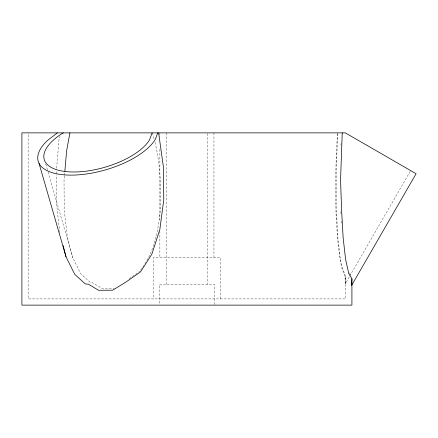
<?xml version="1.0" encoding="UTF-8"?>
<svg xmlns="http://www.w3.org/2000/svg" width="438" height="438" viewBox="0 0 438 438"><rect width="100%" height="100%" fill="white"/><g stroke="black" fill="none" stroke-linecap="round" stroke-linejoin="round"><path stroke-width="0.33" stroke-dasharray="2.19 1.64" d="M337.835 133.541C335.853 169.101 335.579 204.787 338.076 240.331C340.233 252.332 338.968 265.997 345.675 276.663L345.325 283.764L349.431 276.652M337.512 133.552C335.65 161.217 335.229 188.964 336.143 216.673C337.446 235.091 337.797 253.92 343.688 271.593L344.848 272.912L345.325 283.764M340.978 145.312L341.087 143.352M56.606 168.312L59.3 136.442M64.435 175.945L64.025 180.697L64.233 209.797L67.244 236.142L72.856 257.938L80.674 273.695L90.179 282.34L92.172 282.521L102.246 288.598L114.367 288.532M64.495 175.266L64.731 172.55M349.77 276.06L410.318 171.187M140.51 270.197C154.817 252.206 158.54 228.915 160.697 206.67C161.085 184.989 160.056 163.122 154.926 141.983M129.248 278.694L139.777 271.336M349.261 272.819L351.062 274.856L351.09 276.126M45.76 164.086L47.846 171.307M48.038 171.964L72.856 257.938M152.512 132.873L154.236 139.383M59.765 232.529L56.579 203.785L56.409 174.937M340.873 211.74L341.098 215.102M341.503 221.157L341.635 223.177M56.392 171.586L56.409 174.269M345.675 276.663L345.675 298.902L28.141 298.902L28.141 132.873M220.221 298.902L220.221 257.396L153.596 257.396L153.596 298.902M214.467 304.459L214.467 284.377L159.35 284.377L159.35 304.459M213.941 132.873L213.941 257.396M207.661 133.552L207.661 284.377M166.155 132.873L166.155 284.377M159.875 132.873L159.875 136.974M159.875 149.292L159.875 219.766M159.875 231.395L159.875 257.396"/><path stroke-width="0.66" d="M351.917 278.754L351.55 285.538L416.1 173.733L345.325 132.873L21.9 132.873L21.9 305.127L351.917 305.127L351.917 278.754L348.774 273.657L345.593 259.384L343.151 237.829L341.613 210.454L340.55 180.062L342.231 132.873M64.851 171.192L66.625 150.82L69.916 132.873M152.112 132.873L149.582 139.799A55.982 24.243 -16.1 0 1 68.531 171.811A55.982 24.243 -16.1 0 1 61.709 133.787L63.379 132.873M157.729 132.873L155.364 139.328A62.262 26.959 -16.1 0 1 72.106 175.118A62.262 26.959 -16.1 0 1 47.424 140.532L57.34 132.873M39.059 163.423L66.007 256.767L74.701 274.292L85.268 283.906L88.449 284.191L98.517 290.268L112.752 290.191L126.434 281.716L140.499 271.889L151.882 254.1L159.821 229.572L163.763 199.969L163.44 167.311L158.633 132.873M63.138 245.63L66.007 256.767"/></g></svg>
